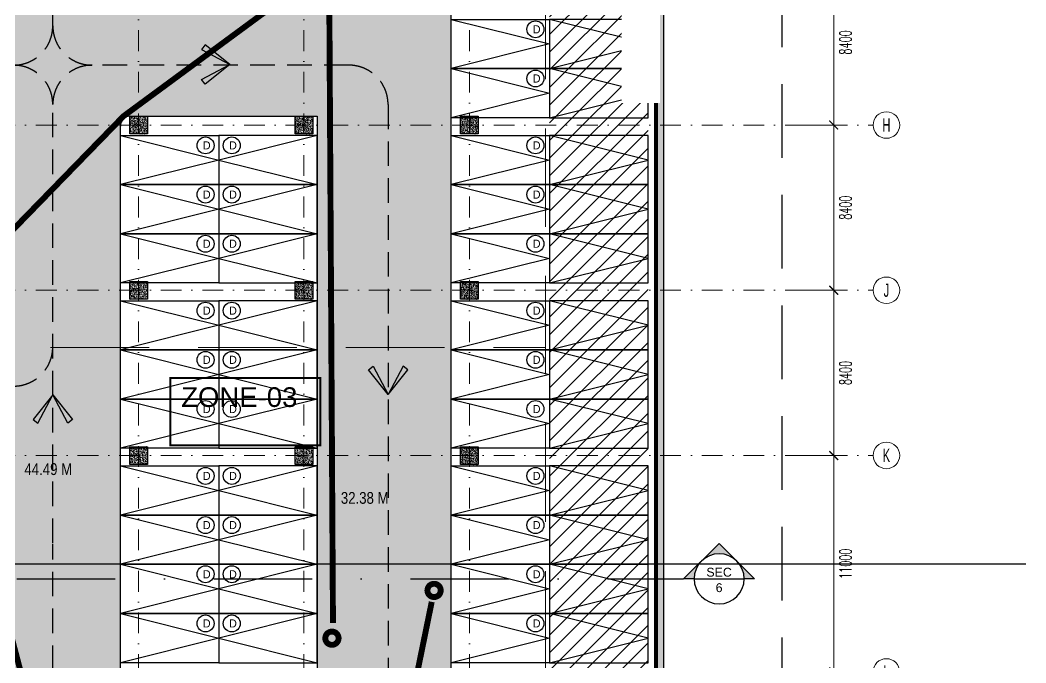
# Model space of a CAD drawing. Header units: millimetres. Extents: x 2509692 to 6766201, y 361130 to 898117.
# Drawn here: x 2605293 to 2656379, y 776654 to 809327 of the extents above; entities that cross this region are included whole.
import ezdxf
from ezdxf.enums import TextEntityAlignment as Align

# ---------------------------------------------------------------- set-up
doc = ezdxf.new("R2010")
doc.units = ezdxf.units.MM
doc.header["$LTSCALE"] = 100
for name, pattern in [('( Hidden )', [0.375, 0.25, -0.125]), ('001-S-DLA-ULT_BLK-FDN-01$0$DASHED2', [0.375, 0.25, -0.125]), ('AUDIT_I_191030115539-19', [0]), ('DASHDOT', [1, 0.5, -0.25, 0, -0.25]), ('DD Cargo Road$0$X-DIAL-Phase 3A-Master Airfield Layout_South & ECT$0$DASHDOT2', [12.7, 6.35, -3.175, 0, -3.175]), ('HIDDEN', [0.375, 0.25, -0.125]), ('PAMIR A_GROUND FLOOR GRID$0$( Dashed )', [0.75, 0.5, -0.25]), ('PAMIR A_GROUND FLOOR GRID$0$ACAD_ISO05W100', [33, 24, -3, 0, -3, 0, -3]), ('PAMIR A_GROUND FLOOR GRID$0$CMP LANDSUBDIVISION$0$ACAD_ISO12W100', [21, 12, -3, 0, -3, 0, -3]), ('PAMIR A_GROUND FLOOR GRID$0$CMP LANDSUBDIVISION$0$DASHED2', [0.375, 0.25, -0.125]), ('PAMIR A_GROUND FLOOR GRID$0$DGN Style 4', [21.138408, 10.562602, -5.281301, 0.013203, -5.281301])]:
    doc.linetypes.add(name, pattern=pattern)
doc.layers.get('0').update_dxf_attribs({"color": 8})
doc.layers.get('Defpoints').update_dxf_attribs({"color": 8})
for name, color, linetype in [('4 WHEELER', 8, 'Continuous'), ('4 wheeler jockey', 8, 'Continuous'), ('4 WHEELER-RefEdit0', 8, 'Continuous'), ('A-DRIVEWAY ARROWS', 8, 'AUDIT_I_191030115539-19'), ('A-PARKING STACH-2', 8, 'Continuous'), ('A_CUTOUT', 8, 'Continuous'), ('A_PARKING TEXT', 8, 'Continuous'), ('A_RCC', 8, 'Continuous'), ('A_STAIRCASE DIM', 8, 'Continuous'), ('A_Travel length', 8, 'Continuous'), ('ACD', 220, 'Continuous'), ('DOUBLE  STACK', 8, 'Continuous'), ('DRIVEWAY', 8, 'HIDDEN'), ('GLASS EDGE', 8, 'Continuous'), ('PAMIR A_GROUND FLOOR GRID$0$CMP LANDSUBDIVISION$0$MP-PROP-ASSET LINE', 8, 'PAMIR A_GROUND FLOOR GRID$0$CMP LANDSUBDIVISION$0$ACAD_ISO12W100'), ('PAMIR A_GROUND FLOOR GRID$0$Columns 8.4 x 8.4 MT. GRID', 8, 'Continuous'), ('SECTION LINES', 8, 'Continuous')]:
    doc.layers.add(name, color=color, linetype=linetype)
for name, color, linetype, lineweight in [('A-WALL', 8, 'Continuous', 30), ('AC-ZONING LINE', 8, 'Continuous', 15), ('HACTH', 8, 'Continuous', 5), ('PAMIR A_GROUND FLOOR GRID$0$A_GRID 8.4 x 8.4 MT.', 8, 'PAMIR A_GROUND FLOOR GRID$0$DGN Style 4', 0), ('PAMIR A_GROUND FLOOR GRID$0$A_GRID DIMENSIONS', 8, 'Continuous', 0), ('PAMIR A_GROUND FLOOR GRID$0$A_GRID NUMBERING', 8, 'Continuous', 0), ('PAMIR A_GROUND FLOOR GRID$0$CMP LANDSUBDIVISION$0$MP-BASEMENT LIN', 8, 'PAMIR A_GROUND FLOOR GRID$0$ACAD_ISO05W100', 20)]:
    doc.layers.add(name, color=color, linetype=linetype, lineweight=lineweight)
doc.styles.add('300', font='GOTHIC.TTF', dxfattribs={"width": 0.8, "height": 600})
doc.styles.add('ARIAL', font='arial.ttf')
doc.styles.add('HVAC', font='arial.ttf', dxfattribs={"height": 1000})
doc.styles.add('PAMIR A_GROUND FLOOR GRID$0$ASSET_03_GRID$0$F6', font='arial.ttf', dxfattribs={"width": 0.6})
doc.styles.add('PAMIR A_GROUND FLOOR GRID$0$ASSET_03_GRID$0$MISC', font='romans.shx', dxfattribs={"width": 0.6})
doc.styles.get("Standard").update_dxf_attribs({"font": 'arial.ttf'})
doc.styles.add('X-REF_HVAC_Basement 02$0$X-REF_HVAC_Basement 02$0$acdim', font='romans.shx', dxfattribs={"height": 150})
doc.dimstyles.new('PAMIR A_GROUND FLOOR GRID$0$ASSET_03_GRID$0$TPCL-DIM-300', dxfattribs={"dimscale": 300, "dimtxt": 2.25, "dimasz": 1.5, "dimexe": 1.75, "dimexo": 1, "dimgap": 1, "dimtad": 2, "dimdec": 0, "dimzin": 0, "dimdsep": 46, "dimtxsty": 'PAMIR A_GROUND FLOOR GRID$0$ASSET_03_GRID$0$MISC', "dimblk": 'PAMIR A_GROUND FLOOR GRID$0$ASSET_03_GRID$0$_ArchTick', "dimcen": 1, "dimdle": 2, "dimclrd": 1, "dimclre": 1, "dimclrt": 7, "dimadec": 0, "dimazin": 0, "dimtfac": 1, "dimtdec": 0, "dimtofl": 0, "dimtmove": 0, "dimatfit": 3, "dimfxl": 1, "dimtolj": 1, "dimtzin": 0, "dimlwd": -1, "dimlwe": -1, "dimarcsym": 0})
pattern_1 = [(0, (-3035710.2255, -862793.3746), (0, 6.985), [5.08, -1.905]), (90, (-3035710.2255, -862793.3746), (-6.985, 4e-16), [5.08, -1.905])]

# ---------------------------------------------------------------- blocks, each defined once
blk = doc.blocks.new('CAR PARKING 2500X5000')
at = {"layer": '4 WHEELER-RefEdit0', "linetype": 'ByBlock', "lineweight": -2, "ltscale": 0.5}
blk.add_lwpolyline([(-2500, 0), (0, 0), (0, -5000), (-2500, -5000)], close=True, dxfattribs=at)
blk.add_lwpolyline([(-2500, -5000), (-1250, 0), (0, -5000)], dxfattribs=at)
blk = doc.blocks.new('ARROW')
at = {"layer": 'DRIVEWAY', "linetype": 'Continuous', "ltscale": 0.5}
h = blk.add_hatch(color=30, dxfattribs=at)
h.dxf.hatch_style = 1
h.paths.add_polyline_path([(0, 0), (-381, -720), (-500, -624)])
h = blk.add_hatch(color=30, dxfattribs=at)
h.dxf.hatch_style = 1
h.paths.add_polyline_path([(0, 0), (381, -720), (500, -624)])
at = {"layer": 'DRIVEWAY', "color": 30, "linetype": '001-S-DLA-ULT_BLK-FDN-01$0$DASHED2', "ltscale": 7500}
for points in [[(0, 0), (-500, -624), (-381, -720), (0, 0)], [(0, 0), (500, -624), (381, -720), (0, 0)]]:
    blk.add_lwpolyline(points, close=True, dxfattribs=at)
blk = doc.blocks.new('ghkhgk')
at = {"layer": 'A-DRIVEWAY ARROWS', "linetype": '( Hidden )', "lineweight": -2, "ltscale": 50}
for p, q in [((3607453, 1757714), (3607453, 1820468)), ((3622483, 1755714), (3609453, 1755714)), ((3607453, 1731424), (3607453, 1753714)), ((3624483, 1753714), (3624483, 1703912)), ((3607453, 1704342), (3607453, 1731368))]:
    blk.add_line(p, q, dxfattribs=at)
for centre, start, end in [((3605453, 1757714), 270, 0), ((3609453, 1757714), 180, 270), ((3605453, 1753714), 0, 90), ((3609453, 1753714), 90, 180), ((3622483, 1753714), 0, 90), ((3605453, 1741399), 270, 0)]:
    blk.add_arc(centre, 2000, start, end, dxfattribs=at)
at = {"layer": 'A-DRIVEWAY ARROWS', "linetype": '( Hidden )', "lineweight": -2, "ltscale": 2000}
for p, xscale, yscale, zscale, rotation in [((3616445, 1755741), 2.000000000000014, 2.000000000000014, 2.000000000000014, 270), ((3624483, 1738981, 0), 2, 2, 2, 180)]:
    blk.add_blockref('ARROW', p, dxfattribs=dict(at, xscale=xscale, yscale=yscale, zscale=zscale, rotation=rotation))
at = {"layer": 'A-DRIVEWAY ARROWS', "linetype": '( Hidden )', "lineweight": -2, "ltscale": 2000, "xscale": 2, "yscale": 2, "zscale": 2}
blk.add_blockref('ARROW', (3607453, 1738954, 0), dxfattribs=at)
blk = doc.blocks.new('qdfesw')
at = {"layer": '4 wheeler jockey', "linetype": 'ByBlock', "lineweight": -2, "ltscale": 0.5}
blk.add_lwpolyline([(2705606, 1306842), (2708106, 1306842), (2708106, 1311842), (2705606, 1311842)], close=True, dxfattribs=at)
blk.add_lwpolyline([(2705606, 1311842), (2706856, 1306842), (2708106, 1311842)], dxfattribs=at)
blk = doc.blocks.new('JOCKEY PARK')
at = {"layer": 'A_STAIRCASE DIM', "transparency": 33554687}
h = blk.add_hatch(dxfattribs=at)
h.set_pattern_fill('ANSI31', color=8, scale=200)
h.set_pattern_definition([(45, (1000500, -500), (-449.0128, 449.0128), [])])
h.paths.add_polyline_path([(3526745, 803042), (3531888, 803042), (3531888, 787065), (3526745, 787065)])
h.paths.add_polyline_path([(3526888, 786165), (3531888, 786165), (3531888, 776165), (3526888, 776165)])
h.paths.add_polyline_path([(3526888, 775165), (3531883, 775165), (3531883, 755865), (3526888, 755865)])
h.paths.add_polyline_path([(3526888, 741565), (3531888, 741565), (3531888, 730665), (3526888, 730665)])
h.paths.add_polyline_path([(3526888, 724765), (3531888, 724765), (3531888, 702965), (3526888, 702965)])
h.paths.add_polyline_path([(3526888, 697065), (3531888, 697065), (3531888, 692065), (3526888, 692065)])
h.paths.add_polyline_path([(3565488, 766765), (3570488, 766765), (3570488, 759265), (3565488, 759265)])
h.paths.add_polyline_path([(3594211, 766765), (3599211, 766765), (3599211, 759265), (3594211, 759265)])
h.paths.add_polyline_path([(3632688, 811365), (3637688, 811365), (3637688, 750865), (3632688, 750865)])
h.paths.add_polyline_path([(3603738, 707470), (3619638, 707470), (3619638, 702470), (3603738, 702470)])
h.paths.add_polyline_path([(3632688, 739065), (3637688, 739065), (3637688, 700465), (3632688, 700465)])
h.paths.add_polyline_path([(3578660, 799643), (3586160, 799643), (3586160, 794643), (3578660, 794643)])
h.paths.add_polyline_path([(3565260, 803043), (3570260, 803043), (3570260, 795543), (3565260, 795543)])
h.paths.add_polyline_path([(3615888, 820665), (3615888, 821075)])
h.paths.add_polyline_path([(3561860, 863093), (3577760, 863093), (3577760, 858093), (3561860, 858093)])
h.paths.add_polyline_path([(3589560, 863093), (3594560, 863093), (3594560, 858093), (3589560, 858093)])
h.paths.add_polyline_path([(3595460, 863093), (3602960, 863093), (3602960, 858093), (3595460, 858093)])
h.paths.add_polyline_path([(3620538, 863093), (3636438, 863093), (3636438, 858093), (3620538, 858093)])
at = {"layer": '4 wheeler jockey', "rotation": 90}
for p in [(4944530, -1899241), (4944530, -1901741), (4944530, -1905141), (4944530, -1907641), (4944530, -1910141), (4944530, -1913541), (4944530, -1916041), (4944530, -1918541), (4944530, -1921941), (4944530, -1924441), (4944530, -1926941), (4944530, -1929441)]:
    blk.add_blockref('qdfesw', p, dxfattribs=at)
blk = doc.blocks.new('*U20')
h = blk.add_hatch(color=256)
h.paths.add_polyline_path([(200, -200), (0, -400), (0, -283, 0.198912)])
h.paths.add_polyline_path([(400, 0), (200, -200, 0.414214), (200, 200)])
h.paths.add_polyline_path([(131, 269), (124, 254, 0.114349), (0, 283), (0, 400)])
h.paths.add_polyline_path([(200, 200, 0.082683), (124, 254), (131, 269)])
h = blk.add_hatch(color=256)
h.paths.add_polyline_path([(200, -200), (0, -400), (0, -283, 0.198912)])
h.paths.add_polyline_path([(400, 0), (200, -200, 0.414214), (200, 200)])
h.paths.add_polyline_path([(131, 269), (124, 254, 0.114349), (0, 283), (0, 400)])
h.paths.add_polyline_path([(200, 200, 0.082683), (124, 254), (131, 269)])
blk.add_line((0, -283), (0, 283))
blk.add_lwpolyline([(0, -283), (0, -400), (400, 0), (0, 400), (0, 283)])
blk.add_circle((0, 0), 283)
for tag, p in [('TAGNUMBER', (-100, 0)), ('ELE', (75, 0))]:
    blk.add_attdef(tag, text='', height=100, rotation=270).set_placement(p, align=Align.MIDDLE_CENTER)
blk = doc.blocks.new('A$C7f0d5cc6')
at = {"layer": 'SECTION LINES', "linetype": 'DASHDOT', "ltscale": 100}
blk.add_line((5279, -99766), (119152, -99766), dxfattribs=at)
at = {"layer": 'SECTION LINES', "linetype": '( Hidden )'}
ref = blk.add_blockref('*U20', (120952, -99766), dxfattribs=dict(at, xscale=-4.5, yscale=4.5, zscale=4.5, rotation=270))
ref.add_attrib('TAGNUMBER', '6', dxfattribs={"layer": '0', "height": 450}).set_placement((120952, -100216), align=Align.MIDDLE_CENTER)
ref.add_attrib('ELE', 'SEC', dxfattribs={"layer": '0', "height": 450}).set_placement((120952, -99429), align=Align.MIDDLE_CENTER)
blk = doc.blocks.new('PAMIR A_GROUND FLOOR GRID$0$ASSET LINE')
at = {"layer": 'PAMIR A_GROUND FLOOR GRID$0$CMP LANDSUBDIVISION$0$MP-BASEMENT LIN', "color": 3, "linetype": 'PAMIR A_GROUND FLOOR GRID$0$( Dashed )', "ltscale": 100}
blk.add_line((5607412, 509058), (5707543, 509058), dxfattribs=at)
at = {"layer": 'PAMIR A_GROUND FLOOR GRID$0$CMP LANDSUBDIVISION$0$MP-BASEMENT LIN', "color": 3, "linetype": 'PAMIR A_GROUND FLOOR GRID$0$( Dashed )', "ltscale": 100, "flags": 128}
for points in [[(5601412, 408058), (5601412, 591058), (5713543, 591058), (5713543, 408058)], [(5607412, 414058), (5607412, 582058), (5707543, 582058), (5707543, 414058)]]:
    blk.add_lwpolyline(points, close=True, dxfattribs=at)
at = {"layer": 'PAMIR A_GROUND FLOOR GRID$0$CMP LANDSUBDIVISION$0$MP-PROP-ASSET LINE', "linetype": 'PAMIR A_GROUND FLOOR GRID$0$CMP LANDSUBDIVISION$0$DASHED2', "ltscale": 150, "flags": 128}
blk.add_lwpolyline([(5595412, 402058), (5595412, 597058), (5719543, 597058), (5719543, 402058)], close=True, dxfattribs=at)
blk = doc.blocks.new('PAMIR A_GROUND FLOOR GRID$0$ASSET_03_GRID$0$_ArchTick')
at = {"color": 0, "linetype": 'ByBlock', "const_width": 0.15}
blk.add_lwpolyline([(-0.5, -0.5), (0.5, 0.5)], dxfattribs=at)
blk = doc.blocks.new('*D77')
at = {"layer": 'Defpoints', "color": 0, "linetype": 'Continuous', "ltscale": 1500000.0, "transparency": 16777216}
for p in [(2643937, 812393), (2644484, 803993), (2646619, 803993)]:
    blk.add_point(p, dxfattribs=at)
at = {"layer": 'PAMIR A_GROUND FLOOR GRID$0$A_GRID DIMENSIONS', "color": 9, "linetype": 'Continuous', "ltscale": 1500000.0, "transparency": 16777216}
for p, q in [((2646619, 812993), (2646619, 803393)), ((2644237, 812393), (2647144, 812393)), ((2644784, 803993), (2647144, 803993))]:
    blk.add_line(p, q, dxfattribs=at)
at = {"layer": 'PAMIR A_GROUND FLOOR GRID$0$A_GRID DIMENSIONS', "color": 9, "linetype": 'Continuous', "ltscale": 1500000.0, "transparency": 16777216, "xscale": 450, "yscale": 450, "zscale": 450}
for p, rotation in [((2646619, 812393), 90), ((2646619, 803993), 270)]:
    blk.add_blockref('PAMIR A_GROUND FLOOR GRID$0$ASSET_03_GRID$0$_ArchTick', p, dxfattribs=dict(at, rotation=rotation))
at = {"layer": 'PAMIR A_GROUND FLOOR GRID$0$A_GRID DIMENSIONS', "color": 7, "linetype": 'Continuous', "ltscale": 1500000.0, "transparency": 16777216, "insert": (2647219, 808193), "char_height": 600, "attachment_point": 5, "rotation": 90, "style": 'PAMIR A_GROUND FLOOR GRID$0$ASSET_03_GRID$0$MISC'}
blk.add_mtext('\\A1;8400', dxfattribs=at)
blk = doc.blocks.new('*D78')
at = {"layer": 'Defpoints', "color": 0, "linetype": 'Continuous', "ltscale": 1500000.0, "transparency": 16777216}
for p in [(2644484, 803993), (2644484, 795593), (2646619, 795593)]:
    blk.add_point(p, dxfattribs=at)
at = {"layer": 'PAMIR A_GROUND FLOOR GRID$0$A_GRID DIMENSIONS', "color": 9, "linetype": 'Continuous', "ltscale": 1500000.0, "transparency": 16777216}
for p, q in [((2646619, 804593), (2646619, 794993)), ((2644784, 803993), (2647144, 803993)), ((2644784, 795593), (2647144, 795593))]:
    blk.add_line(p, q, dxfattribs=at)
at = {"layer": 'PAMIR A_GROUND FLOOR GRID$0$A_GRID DIMENSIONS', "color": 9, "linetype": 'Continuous', "ltscale": 1500000.0, "transparency": 16777216, "xscale": 450, "yscale": 450, "zscale": 450}
for p, rotation in [((2646619, 803993), 90), ((2646619, 795593), 270)]:
    blk.add_blockref('PAMIR A_GROUND FLOOR GRID$0$ASSET_03_GRID$0$_ArchTick', p, dxfattribs=dict(at, rotation=rotation))
at = {"layer": 'PAMIR A_GROUND FLOOR GRID$0$A_GRID DIMENSIONS', "color": 7, "linetype": 'Continuous', "ltscale": 1500000.0, "transparency": 16777216, "insert": (2647219, 799793), "char_height": 600, "attachment_point": 5, "rotation": 90, "style": 'PAMIR A_GROUND FLOOR GRID$0$ASSET_03_GRID$0$MISC'}
blk.add_mtext('\\A1;8400', dxfattribs=at)
blk = doc.blocks.new('*D79')
at = {"layer": 'Defpoints', "color": 0, "linetype": 'Continuous', "ltscale": 1500000.0, "transparency": 16777216}
for p in [(2644484, 795593), (2644484, 787193), (2646619, 787193)]:
    blk.add_point(p, dxfattribs=at)
at = {"layer": 'PAMIR A_GROUND FLOOR GRID$0$A_GRID DIMENSIONS', "color": 9, "linetype": 'Continuous', "ltscale": 1500000.0, "transparency": 16777216}
for p, q in [((2646619, 796193), (2646619, 786593)), ((2644784, 795593), (2647144, 795593)), ((2644784, 787193), (2647144, 787193))]:
    blk.add_line(p, q, dxfattribs=at)
at = {"layer": 'PAMIR A_GROUND FLOOR GRID$0$A_GRID DIMENSIONS', "color": 9, "linetype": 'Continuous', "ltscale": 1500000.0, "transparency": 16777216, "xscale": 450, "yscale": 450, "zscale": 450}
for p, rotation in [((2646619, 795593), 90), ((2646619, 787193), 270)]:
    blk.add_blockref('PAMIR A_GROUND FLOOR GRID$0$ASSET_03_GRID$0$_ArchTick', p, dxfattribs=dict(at, rotation=rotation))
at = {"layer": 'PAMIR A_GROUND FLOOR GRID$0$A_GRID DIMENSIONS', "color": 7, "linetype": 'Continuous', "ltscale": 1500000.0, "transparency": 16777216, "insert": (2647219, 791393), "char_height": 600, "attachment_point": 5, "rotation": 90, "style": 'PAMIR A_GROUND FLOOR GRID$0$ASSET_03_GRID$0$MISC'}
blk.add_mtext('\\A1;8400', dxfattribs=at)
blk = doc.blocks.new('*D80')
at = {"layer": 'Defpoints', "color": 0, "linetype": 'Continuous', "ltscale": 1500000.0, "transparency": 16777216}
for p in [(2644484, 787193), (2644484, 776193), (2646619, 776193)]:
    blk.add_point(p, dxfattribs=at)
at = {"layer": 'PAMIR A_GROUND FLOOR GRID$0$A_GRID DIMENSIONS', "color": 9, "linetype": 'Continuous', "ltscale": 1500000.0, "transparency": 16777216}
for p, q in [((2646619, 787793), (2646619, 775593)), ((2644784, 787193), (2647144, 787193)), ((2644784, 776193), (2647144, 776193))]:
    blk.add_line(p, q, dxfattribs=at)
at = {"layer": 'PAMIR A_GROUND FLOOR GRID$0$A_GRID DIMENSIONS', "color": 9, "linetype": 'Continuous', "ltscale": 1500000.0, "transparency": 16777216, "xscale": 450, "yscale": 450, "zscale": 450}
for p, rotation in [((2646619, 787193), 90), ((2646619, 776193), 270)]:
    blk.add_blockref('PAMIR A_GROUND FLOOR GRID$0$ASSET_03_GRID$0$_ArchTick', p, dxfattribs=dict(at, rotation=rotation))
at = {"layer": 'PAMIR A_GROUND FLOOR GRID$0$A_GRID DIMENSIONS', "color": 7, "linetype": 'Continuous', "ltscale": 1500000.0, "transparency": 16777216, "insert": (2647219, 781693), "char_height": 600, "attachment_point": 5, "rotation": 90, "style": 'PAMIR A_GROUND FLOOR GRID$0$ASSET_03_GRID$0$MISC'}
blk.add_mtext('\\A1;11000', dxfattribs=at)
blk = doc.blocks.new('*D81')
at = {"layer": 'Defpoints', "color": 0, "linetype": 'Continuous', "ltscale": 1500000.0, "transparency": 16777216}
for p in [(2644484, 776193), (2644484, 767793), (2646619, 767793)]:
    blk.add_point(p, dxfattribs=at)
at = {"layer": 'PAMIR A_GROUND FLOOR GRID$0$A_GRID DIMENSIONS', "color": 9, "linetype": 'Continuous', "ltscale": 1500000.0, "transparency": 16777216}
for p, q in [((2646619, 776793), (2646619, 767193)), ((2644784, 776193), (2647144, 776193)), ((2644784, 767793), (2647144, 767793))]:
    blk.add_line(p, q, dxfattribs=at)
at = {"layer": 'PAMIR A_GROUND FLOOR GRID$0$A_GRID DIMENSIONS', "color": 9, "linetype": 'Continuous', "ltscale": 1500000.0, "transparency": 16777216, "xscale": 450, "yscale": 450, "zscale": 450}
for p, rotation in [((2646619, 776193), 90), ((2646619, 767793), 270)]:
    blk.add_blockref('PAMIR A_GROUND FLOOR GRID$0$ASSET_03_GRID$0$_ArchTick', p, dxfattribs=dict(at, rotation=rotation))
at = {"layer": 'PAMIR A_GROUND FLOOR GRID$0$A_GRID DIMENSIONS', "color": 7, "linetype": 'Continuous', "ltscale": 1500000.0, "transparency": 16777216, "insert": (2647219, 771993), "char_height": 600, "attachment_point": 5, "rotation": 90, "style": 'PAMIR A_GROUND FLOOR GRID$0$ASSET_03_GRID$0$MISC'}
blk.add_mtext('\\A1;8400', dxfattribs=at)
blk = doc.blocks.new('PAMIR A_GROUND FLOOR GRID$0$ASSET_03_GRID$0$A')
blk.add_circle((0, 0), 4)
at = {"style": 'PAMIR A_GROUND FLOOR GRID$0$ASSET_03_GRID$0$F6', "width": 0.6}
blk.add_attdef('GRTAG', text='', height=4, dxfattribs=at).set_placement((0, 0), align=Align.MIDDLE)
blk = doc.blocks.new('PAMIR A_GROUND FLOOR GRID$0$gfhjd')
at = {"layer": 'PAMIR A_GROUND FLOOR GRID$0$Columns 8.4 x 8.4 MT. GRID', "transparency": 33554505}
h = blk.add_hatch(dxfattribs=at)
h.set_pattern_fill('AR-CONC', color=8, scale=0.5)
h.set_pattern_definition([(50, (2668641.195, 1117441.09), (91.092334, -7.969543), [9.525, -104.775]), (355, (2668641.2, 1117441.09), (-17.62171, 95.52842), [7.62, -83.82029]), (100.451445, (2668648.79, 1117440.43), (73.470624, 87.558876), [8.095004, -89.04512]), (46.1842, (2668641.2, 1117466.49), (135.53952, -21.02116), [14.2875, -157.1625]), (96.63556, (2668652.49, 1117464.74), (118.70207, 123.71306), [12.14251, -133.5678]), (351.18415, (2668641.2, 1117466.49), (118.70207, 123.71306), [11.42998, -125.72987]), (21, (2668653.895, 1117460.14), (75.807196, -51.1326), [9.525, -104.775]), (326, (2668653.9, 1117460.14), (30.901014, 92.09398), [7.62, -83.82]), (71.451445, (2668660.21, 1117455.88), (106.70821, 40.961384), [8.095004, -89.04497]), (37.5, (2668641.195, 1117441.09), (1.544302, 42.2775194), [0, -82.804, 0, -85.09, 0, -84.1375]), (7.5, (2668641.195, 1117441.09), (33.409831, 50.090287), [0, -48.514, 0, -80.899, 0, -32.0675]), (327.5, (2668612.874, 1117441.09), (67.795298, -2.864372), [0, -31.75, 0, -99.06, 0, -131.445]), (317.5, (2668600.174, 1117441.09), (74.06459, 12.713246), [0, -41.275, 0, -65.786, 0, -93.345])])
h.paths.add_polyline_path([(2555360, 1057637), (2556260, 1057637), (2556260, 1056737), (2555361, 1056737)])
at = {"layer": 'PAMIR A_GROUND FLOOR GRID$0$Columns 8.4 x 8.4 MT. GRID', "lineweight": 30}
blk.add_lwpolyline([(2555361, 1057637), (2556260, 1057637), (2556260, 1056737), (2555361, 1056737)], close=True, dxfattribs=at)
blk = doc.blocks.new('A$C8c9960d7')
at = {"layer": 'PAMIR A_GROUND FLOOR GRID$0$Columns 8.4 x 8.4 MT. GRID'}
for p in [(55500, -253194), (63900, -253194), (72300, -253194), (55500, -261594), (63900, -261594), (72300, -261594), (55500, -269994), (63900, -269994), (72300, -269994)]:
    blk.add_blockref('PAMIR A_GROUND FLOOR GRID$0$gfhjd', p, dxfattribs=at)
blk = doc.blocks.new('SEG')
at = {"layer": 'DRIVEWAY', "linetype": 'Continuous'}
for p, q in [((3127188, 751443), (3127188, 811943)), ((3110888, 804443), (3120388, 804443)), ((3120388, 804443), (3120388, 758943)), ((3110388, 759443), (3110388, 803943))]:
    blk.add_line(p, q, dxfattribs=at)
blk.add_arc((3110888, 803943), 500, 90, 180, dxfattribs=at)
blk = doc.blocks.new('A$C29A2079D')
at = {"layer": 'HACTH', "true_color": 0xf7f2ee, "transparency": 33554602}
h = blk.add_hatch(dxfattribs=at)
h.set_pattern_fill('ANGLE')
h.set_pattern_definition(pattern_1)
edge = h.paths.add_edge_path()
edge.add_line((74678, -8850), (75151, -8850))
edge.add_line((75151, -8850), (75151, 5800))
edge.add_line((75151, 5800), (101366, 5800))
edge.add_arc((101366, 6300), 500, 270, 360)
edge.add_line((101866, 6300), (101866, 11000))
edge.add_arc((101366, 11000), 500, 0, 90)
edge.add_line((101366, 11500), (17750, 11500))
edge.add_arc((17750, 11000), 500, 90, 180)
edge.add_line((17250, 11000), (17250, -8850))
edge.add_line((17250, -8850), (14228, -8850))
edge.add_arc((14228, -9350), 500, 89.9998, 180)
edge.add_line((13728, -9350), (13728, -15850))
edge.add_arc((14228, -15850), 500, 180, 270)
edge.add_line((14228, -16350), (17478, -16350))
edge.add_line((17478, -16350), (17478, -50929))
edge.add_line((17478, -50929), (7978, -50929))
edge.add_arc((7978, -50429), 500, 180, 270, ccw=False)
edge.add_line((7478, -50429), (7478, -42325))
edge.add_arc((6978, -42325), 500, 0, 90.0003)
edge.add_line((6978, -41825), (3586, -41825))
edge.add_arc((3586, -42325), 500, 90.0003, 180.0017)
edge.add_line((3086, -42325), (3086, -59251))
edge.add_line((3086, -59251), (1175, -59251))
edge.add_arc((1175, -59751), 500, 90.0125, 179.9888)
edge.add_line((675, -59751), (667, -103029))
edge.add_spline(control_points=[(667, -103029), (702, -103334), (770, -103917), (1633, -104788), (2901, -104986), (3058, -105753), (3088, -105901)], knot_values=[0, 0, 0, 0, 894.923904, 1708.274926, 3539.028112, 3976.033279, 3976.033279, 3976.033279, 3976.033279], degree=3, periodic=0)
edge.add_line((3088, -105901), (3084, -120205))
edge.add_spline(control_points=[(3084, -119850), (3085, -120025), (3090, -120889), (1674, -121331), (753, -122299), (701, -122943), (677, -123229)], knot_values=[0, 0, 0, 0, 503.03039, 2487.793322, 3539.319114, 4374.600504, 4374.600504, 4374.600504, 4374.600504], degree=3, periodic=0)
edge.add_line((677, -123229), (677, -170200))
edge.add_arc((1177, -170200), 500, 180, 270)
edge.add_line((1177, -170700), (7478, -170700))
edge.add_line((7478, -170700), (90978, -170700))
edge.add_arc((90978, -170200), 500, 270, 360.0004)
edge.add_line((91478, -170200), (91477, -121044))
edge.add_line((91477, -121044), (84677, -121044))
edge.add_line((84677, -121044), (84677, -137450))
edge.add_line((84677, -137450), (74678, -137450))
edge.add_line((74678, -137450), (74678, -111850))
edge.add_arc((75178, -111850), 500, 90, 180, ccw=False)
edge.add_line((75178, -111350), (91478, -111350))
edge.add_line((91478, -111350), (91477, -50850))
edge.add_line((91477, -50850), (75178, -50850))
edge.add_arc((75178, -50350), 500, 180, 270, ccw=False)
edge.add_line((74678, -50350), (74678, -8850))
h.paths.add_polyline_path([(24751, -22800, -0.414213), (25251, -22300), (67150, -22300, -0.414214), (67650, -22800), (67650, -50850), (24751, -50850)], flags=16)
h.paths.add_polyline_path([(16978, -58350, -0.414214), (17478, -58850), (17478, -103350, -0.414213), (16978, -103850), (7978, -103850, -0.414214), (7478, -103350), (7478, -58850, -0.414214), (7978, -58350)], flags=16)
h.paths.add_polyline_path([(24550, -57648), (67378, -57648, -0.414214), (67878, -58148), (67878, -67650), (51077, -67650), (51077, -95450), (41077, -95450), (41077, -67650), (24050, -67650), (24050, -58148, -0.414213)], flags=16)
h.paths.add_polyline_path([(24278, -75150), (34278, -75150), (34278, -100850), (57877, -100850), (57877, -75150), (67878, -75150), (67878, -103850, -0.414214), (65878, -105850), (26278, -105850, -0.414214), (24278, -103850)], flags=16)
h.paths.add_polyline_path([(24751, -17250), (24751, -16350), (25178, -16350), (25178, -8850), (24751, -8850), (24751, 5800), (67650, 5800), (67650, -17250)], flags=16)
h.paths.add_polyline_path([(74677, -58850, -0.414214), (75177, -58350), (84677, -58350), (84678, -103850), (75177, -103850, -0.414214), (74677, -103350)], flags=16)
h.paths.add_polyline_path([(17477, -111850), (17477, -164729, -0.414214), (16977, -165229), (7977, -165229, -0.414214), (7477, -164729), (7477, -111350), (16977, -111350, -0.414214)], flags=16)
h.paths.add_polyline_path([(67878, -111350), (67878, -119829), (67650, -119829), (67650, -139400, -0.414214), (67150, -139900), (25251, -139900, -0.414214), (24751, -139400), (24751, -111350)], flags=16)
h.paths.add_polyline_path([(84450, -144950), (84450, -164323, -0.414213), (83950, -164823), (67528, -164823), (67528, -164550), (41474, -164550), (41474, -164979), (24627, -164979), (24628, -153350), (25178, -153350), (25178, -145850), (24751, -145850), (24751, -144950)], flags=16)
at = {"layer": 'DRIVEWAY'}
blk.add_blockref('SEG', (-3035711, -862793), dxfattribs=at)
blk = doc.blocks.new('frfrfr')
at = {"layer": 'A-PARKING STACH-2'}
blk.add_circle((0, 0), 314, dxfattribs=at)
at = {"layer": 'A_PARKING TEXT', "insert": (-101, 150), "char_height": 300, "width": 4300.79, "attachment_point": 1, "style": 'X-REF_HVAC_Basement 02$0$X-REF_HVAC_Basement 02$0$acdim'}
blk.add_mtext('{\\fcentury gothic|b0|i0|c0|p34;D}', dxfattribs=at)
blk = doc.blocks.new('A$C555C795E')
at = {"layer": 'A-PARKING STACH-2', "color": 3, "xscale": 1.369400645261373, "yscale": 1.369400645261373, "zscale": 1.369400645261373}
for p in [(95758, -53934), (95758, -56434), (79001, -59834), (80332, -59834), (95758, -59834), (79001, -62334), (80332, -62334), (95758, -62334), (79001, -64834), (80332, -64834), (95758, -64834), (79001, -68234), (80332, -68234), (95758, -68234), (79001, -70734), (80332, -70734), (95758, -70734), (79001, -73234), (80332, -73234), (95758, -73234), (79001, -76634), (80332, -76634), (95758, -76634), (79001, -79134), (80332, -79134), (95758, -79134), (79001, -81634), (80332, -81634), (95758, -81634), (79001, -84134), (80332, -84134), (95758, -84134)]:
    blk.add_blockref('frfrfr', p, dxfattribs=at)
blk = doc.blocks.new('A$C72A00BA6')
at = {"layer": 'HACTH', "true_color": 0xf7f2ee, "transparency": 33554602}
h = blk.add_hatch(dxfattribs=at)
h.set_pattern_fill('ANGLE')
h.set_pattern_definition(pattern_1)
edge = h.paths.add_edge_path()
edge.add_line((74678, -8850), (75151, -8850))
edge.add_line((75151, -8850), (75151, 5800))
edge.add_line((75151, 5800), (101366, 5800))
edge.add_arc((101366, 6300), 500, 270, 360)
edge.add_line((101866, 6300), (101866, 11000))
edge.add_arc((101366, 11000), 500, 0, 90)
edge.add_line((101366, 11500), (17750, 11500))
edge.add_arc((17750, 11000), 500, 90, 180)
edge.add_line((17250, 11000), (17250, -8850))
edge.add_line((17250, -8850), (14228, -8850))
edge.add_arc((14228, -9350), 500, 89.9998, 180)
edge.add_line((13728, -9350), (13728, -15850))
edge.add_arc((14228, -15850), 500, 180, 270)
edge.add_line((14228, -16350), (17478, -16350))
edge.add_line((17478, -16350), (17478, -50929))
edge.add_line((17478, -50929), (7978, -50929))
edge.add_arc((7978, -50429), 500, 180, 270, ccw=False)
edge.add_line((7478, -50429), (7478, -42325))
edge.add_arc((6978, -42325), 500, 0, 90.0003)
edge.add_line((6978, -41825), (3586, -41825))
edge.add_arc((3586, -42325), 500, 90.0003, 180.0017)
edge.add_line((3086, -42325), (3086, -59251))
edge.add_line((3086, -59251), (1175, -59251))
edge.add_arc((1175, -59751), 500, 90.0125, 179.9888)
edge.add_line((675, -59751), (667, -103029))
edge.add_spline(control_points=[(667, -103029), (702, -103334), (770, -103917), (1633, -104788), (2901, -104986), (3058, -105753), (3088, -105901)], knot_values=[0, 0, 0, 0, 894.923904, 1708.274926, 3539.028112, 3976.033279, 3976.033279, 3976.033279, 3976.033279], degree=3, periodic=0)
edge.add_line((3088, -105901), (3084, -120205))
edge.add_spline(control_points=[(3084, -119850), (3085, -120025), (3090, -120889), (1674, -121331), (753, -122299), (701, -122943), (677, -123229)], knot_values=[0, 0, 0, 0, 503.03039, 2487.793322, 3539.319114, 4374.600504, 4374.600504, 4374.600504, 4374.600504], degree=3, periodic=0)
edge.add_line((677, -123229), (677, -170200))
edge.add_arc((1177, -170200), 500, 180, 270)
edge.add_line((1177, -170700), (7478, -170700))
edge.add_line((7478, -170700), (90978, -170700))
edge.add_arc((90978, -170200), 500, 270, 360.0004)
edge.add_line((91478, -170200), (91477, -121044))
edge.add_line((91477, -121044), (84677, -121044))
edge.add_line((84677, -121044), (84677, -137450))
edge.add_line((84677, -137450), (74678, -137450))
edge.add_line((74678, -137450), (74678, -111850))
edge.add_arc((75178, -111850), 500, 90, 180, ccw=False)
edge.add_line((75178, -111350), (91478, -111350))
edge.add_line((91478, -111350), (91477, -50850))
edge.add_line((91477, -50850), (75178, -50850))
edge.add_arc((75178, -50350), 500, 180, 270, ccw=False)
edge.add_line((74678, -50350), (74678, -8850))
h.paths.add_polyline_path([(24751, -22800, -0.414213), (25251, -22300), (67150, -22300, -0.414214), (67650, -22800), (67650, -50850), (24751, -50850)], flags=16)
h.paths.add_polyline_path([(16978, -58350, -0.414214), (17478, -58850), (17478, -103350, -0.414213), (16978, -103850), (7978, -103850, -0.414214), (7478, -103350), (7478, -58850, -0.414214), (7978, -58350)], flags=16)
h.paths.add_polyline_path([(24550, -57648), (67378, -57648, -0.414214), (67878, -58148), (67878, -67650), (51077, -67650), (51077, -95450), (41077, -95450), (41077, -67650), (24050, -67650), (24050, -58148, -0.414213)], flags=16)
h.paths.add_polyline_path([(24278, -75150), (34278, -75150), (34278, -100850), (57877, -100850), (57877, -75150), (67878, -75150), (67878, -103850, -0.414214), (65878, -105850), (26278, -105850, -0.414214), (24278, -103850)], flags=16)
h.paths.add_polyline_path([(24751, -17250), (24751, -16350), (25178, -16350), (25178, -8850), (24751, -8850), (24751, 5800), (67650, 5800), (67650, -17250)], flags=16)
h.paths.add_polyline_path([(74677, -58850, -0.414214), (75177, -58350), (84677, -58350), (84678, -103850), (75177, -103850, -0.414214), (74677, -103350)], flags=16)
h.paths.add_polyline_path([(17477, -111850), (17477, -164729, -0.414214), (16977, -165229), (7977, -165229, -0.414214), (7477, -164729), (7477, -111350), (16977, -111350, -0.414214)], flags=16)
h.paths.add_polyline_path([(67878, -111350), (67878, -119829), (67650, -119829), (67650, -139400, -0.414214), (67150, -139900), (25251, -139900, -0.414214), (24751, -139400), (24751, -111350)], flags=16)
h.paths.add_polyline_path([(84450, -144950), (84450, -164323, -0.414213), (83950, -164823), (67528, -164823), (67528, -164550), (41474, -164550), (41474, -164979), (24627, -164979), (24628, -153350), (25178, -153350), (25178, -145850), (24751, -145850), (24751, -144950)], flags=16)
at = {"layer": 'DRIVEWAY'}
blk.add_blockref('SEG', (-3035711, -862793), dxfattribs=at)
blk = doc.blocks.new('CUTOUTS CEILING')
at = {"layer": 'A_CUTOUT', "transparency": 33554687, "insert": (2407742, 805259, -2), "char_height": 300, "width": 26453.17, "attachment_point": 7, "rotation": 90, "line_spacing_factor": 0.9, "style": 'ARIAL', "bg_fill": 2}
blk.add_mtext('{\\T0.9;   \\P\\pxqc;\\W0.9;EXHAUST AIR - Z3 - B3\\P5.0 Sqmt\\P\\pq*;\\W1; }', dxfattribs=at)
blk = doc.blocks.new('PAMIR A_GROUND FLOOR GRID')
at = {"layer": 'PAMIR A_GROUND FLOOR GRID$0$A_GRID 8.4 x 8.4 MT.'}
for p, q in [((2611310.2, 882793.4), (2611310.2, 680593.4)), ((2619710.2, 882793.4), (2619710.2, 680593.4)), ((2628110.2, 882793.4), (2628110.2, 680593.4)), ((2515201.8, 803993.4), (2648618.7, 803993.4)), ((2515201.8, 795593.4), (2648618.7, 795593.4)), ((2515201.8, 787193.4), (2648618.7, 787193.4))]:
    blk.add_line(p, q, dxfattribs=at)
at = {"layer": 'PAMIR A_GROUND FLOOR GRID$0$A_GRID NUMBERING'}
ref = blk.add_blockref('PAMIR A_GROUND FLOOR GRID$0$ASSET_03_GRID$0$A', (2649293.7, 803993.4), dxfattribs=dict(at, xscale=-168.749999999924, yscale=168.749999999924, zscale=168.749999999924))
ref.add_attrib('GRTAG', 'H', dxfattribs={"layer": '0', "height": 675, "style": 'PAMIR A_GROUND FLOOR GRID$0$ASSET_03_GRID$0$F6', "width": 0.6}).set_placement((2649293.7, 803993.4), align=Align.MIDDLE)
ref = blk.add_blockref('PAMIR A_GROUND FLOOR GRID$0$ASSET_03_GRID$0$A', (2649293.7, 795593.4), dxfattribs=dict(at, xscale=-168.749999999924, yscale=168.749999999924, zscale=168.749999999924))
ref.add_attrib('GRTAG', 'J', dxfattribs={"layer": '0', "height": 675, "style": 'PAMIR A_GROUND FLOOR GRID$0$ASSET_03_GRID$0$F6', "width": 0.6}).set_placement((2649293.7, 795593.4), align=Align.MIDDLE)
ref = blk.add_blockref('PAMIR A_GROUND FLOOR GRID$0$ASSET_03_GRID$0$A', (2649293.7, 787201.4), dxfattribs=dict(at, xscale=-168.749999999924, yscale=168.749999999924, zscale=168.749999999924))
ref.add_attrib('GRTAG', 'K', dxfattribs={"layer": '0', "height": 675, "style": 'PAMIR A_GROUND FLOOR GRID$0$ASSET_03_GRID$0$F6', "width": 0.6}).set_placement((2649293.7, 787201.4), align=Align.MIDDLE)
ref = blk.add_blockref('PAMIR A_GROUND FLOOR GRID$0$ASSET_03_GRID$0$A', (2649293.7, 776193.4), dxfattribs=dict(at, xscale=-168.749999999924, yscale=168.749999999924, zscale=168.749999999924))
ref.add_attrib('GRTAG', 'L', dxfattribs={"layer": '0', "height": 675, "style": 'PAMIR A_GROUND FLOOR GRID$0$ASSET_03_GRID$0$F6', "width": 0.6}).set_placement((2649293.7, 776193.4), align=Align.MIDDLE)
at = {"layer": 'PAMIR A_GROUND FLOOR GRID$0$A_GRID DIMENSIONS', "linetype": 'Continuous', "ltscale": 1500000.0}
for base, p1, p2, picture, middle in [((2646618.6, 803993.4), (2643937.3, 812393.4), (2644483.5, 803993.4), '*D77', (2647218.6, 808193.4)), ((2646618.6, 795593.4), (2644483.5, 803993.4), (2644483.5, 795593.4), '*D78', (2647218.6, 799793.4)), ((2646618.6, 787193.4), (2644483.5, 795593.4), (2644483.5, 787193.4), '*D79', (2647218.6, 791393.4)), ((2646618.6, 776193.4), (2644483.5, 787193.4), (2644483.5, 776193.4), '*D80', (2647218.6, 781693.4)), ((2646618.6, 767793.4), (2644483.5, 776193.4), (2644483.5, 767793.4), '*D81', (2647218.6, 771993.4))]:
    dim = blk.add_linear_dim(base=base, p1=p1, p2=p2, angle=90, dimstyle='PAMIR A_GROUND FLOOR GRID$0$ASSET_03_GRID$0$TPCL-DIM-300', override={"dimtxt": 2, "dimclrd": 9, "dimclre": 9}, dxfattribs=at)
    dim.commit()
    dim.dimension.update_dxf_attribs({"geometry": picture, "text_midpoint": middle})
blk = doc.blocks.new('A$C5d815a77')
at = {"layer": 'PAMIR A_GROUND FLOOR GRID$0$A_GRID 8.4 x 8.4 MT.'}
blk.add_blockref('PAMIR A_GROUND FLOOR GRID', (0, 0), dxfattribs=at)

msp = doc.modelspace()

# ---------------------------------------------------------------- hatches: boundary and pattern name
at = {"transparency": 33554687}
h = msp.add_hatch(color=9, dxfattribs=at)
h.dxf.hatch_style = 1
h.paths.add_polyline_path([(2526244.6246, 874293.3746), (2637575.8264, 874293.3746), (2637575.8264, 692093.3746), (2526244.6246, 692093.3746)], flags=16)
h.paths.add_polyline_path([(2525844.6246, 874693.3746), (2637975.8264, 874693.3746), (2637975.8264, 691693.3746), (2525844.6246, 691693.3746)])

# ---------------------------------------------------------------- linework, layer by layer
at = {"layer": 'A_RCC'}
for points in [[(2525844.6246, 874693.3746), (2637975.8264, 874693.3746), (2637975.8264, 691693.3746), (2525844.6246, 691693.3746)], [(2526244.6246, 874293.3746), (2637575.8264, 874293.3746), (2637575.8264, 692093.3746), (2526244.6246, 692093.3746)]]:
    msp.add_lwpolyline(points, close=True, dxfattribs=at)
at = {"layer": 'A_Travel length', "linetype": 'DD Cargo Road$0$X-DIAL-Phase 3A-Master Airfield Layout_South & ECT$0$DASHDOT2', "const_width": 300}
for points in [[(2620605.3377, 811857.4834), (2610544.9304, 804443.3789), (2602289.5491, 795954.6073), (2593763.1782, 787938.1957), (2589898.3881, 780391.5921)], [(2621184.5804, 778675.6647), (2620993.6898, 811062.8886)], [(2626200.8145, 779757.8587), (2621160.0299, 755101.1035), (2618398.1766, 750588.8888), (2618414.1143, 741719.34), (2620554.4345, 741719.34)], [(2604794.4352, 778205.2828), (2611712.1395, 751978.9286), (2616114.5815, 751978.9286), (2617736.6101, 741566.3872), (2620640.0223, 741566.3872)]]:
    msp.add_lwpolyline(points, dxfattribs=at)
for points in [[(2625981.911, 780337.9679, 1), (2626656.911, 780337.9679, 1)], [(2620794.4291, 777909.9075, 1), (2621469.4291, 777909.9075, 1)]]:
    msp.add_lwpolyline(points, format="xyb", close=True, dxfattribs=at)
at = {"layer": 'AC-ZONING LINE', "color": 1, "const_width": 200}
msp.add_lwpolyline([(2637586.3208, 750664.7179), (2637586.3208, 821647.8389), (2633976.4449, 821638.9879), (2633976.4449, 820880.8672), (2631676.9441, 820889.7182), (2631676.9441, 811862.9575), (2622976.9357, 811862.9578), (2622976.9525, 811868.4097), (2622976.9441, 811868.41), (2622974.8583, 811878.1175), (2603650.1591, 811878.1175)], dxfattribs=at)
at = {"layer": 'AC-ZONING LINE', "color": 1, "const_width": 100}
msp.add_lwpolyline([(2612920.4078, 791136.1364), (2620545.298, 791136.1364), (2620545.298, 787712.2621), (2612920.4078, 787712.2621)], close=True, dxfattribs=at)

# ---------------------------------------------------------------- block references
for name, p in [('A$C5d815a77', (0, 0)), ('A$C7f0d5cc6', (2519844.6246, 880693.3746)), ('A$C8c9960d7', (0, 0))]:
    msp.add_blockref(name, p)
at = {"layer": '4 WHEELER', "color": 8, "linetype": 'ByBlock', "lineweight": -2, "rotation": 270}
for p in [(2632187.9457, 806864.7163), (2632187.9457, 804364.7163), (2615387.9457, 800964.7163), (2632187.9457, 800964.7163), (2615387.9457, 798464.7163), (2632187.9457, 798464.7163), (2615387.9457, 795964.7163), (2632187.9457, 795964.7163), (2615387.9457, 792564.7163), (2632187.9457, 792564.7163), (2615387.9457, 790064.7163), (2632187.9457, 790064.7163), (2615387.9457, 787564.7163), (2632187.9457, 787564.7163), (2615387.9457, 784164.7163), (2632187.9457, 784164.7163), (2615387.9457, 781664.7163), (2632187.9457, 781664.7163), (2615387.9457, 779164.7163), (2632187.9457, 779164.7163), (2615387.9457, 776664.7163), (2632187.9457, 776664.7163)]:
    msp.add_blockref('CAR PARKING 2500X5000', p, dxfattribs=at)
at = {"layer": '4 WHEELER', "color": 8, "linetype": 'ByBlock', "lineweight": -2, "xscale": -1}
for p, rotation in [((2615387.9457, 800964.7163), 89.99999999999993), ((2615387.9457, 798464.7163), 89.99999999999993), ((2615387.9457, 795964.7163), 89.99999999999993), ((2615387.9457, 792564.7163), 89.99999999999993), ((2615387.9457, 790064.7163), 89.99999999999993), ((2615387.9457, 787564.7163), 89.99999999999993), ((2615387.9457, 784164.7163), 89.99999999999993), ((2615387.9457, 781664.7163), 90), ((2615387.9457, 779164.7163), 90), ((2615387.9457, 776664.7163), 90)]:
    msp.add_blockref('CAR PARKING 2500X5000', p, dxfattribs=dict(at, rotation=rotation))
at = {"layer": 'A-DRIVEWAY ARROWS'}
msp.add_blockref('ghkhgk', (-1000500, -948677.0998), dxfattribs=at)
at = {"layer": 'A-WALL'}
msp.add_blockref('JOCKEY PARK', (-1000500, 500), dxfattribs=at)
at = {"layer": 'DOUBLE  STACK', "color": 2}
msp.add_blockref('A$C555C795E', (2535710.5981, 862793.3762), dxfattribs=at)
at = {"layer": 'DRIVEWAY', "color": 2}
msp.add_blockref('A$C29A2079D', (2535710.5981, 862793.3762), dxfattribs=at)
at = {"layer": 'GLASS EDGE'}
msp.add_blockref('A$C72A00BA6', (2535710.5981, 862793.3762), dxfattribs=at)
at = {"layer": 'PAMIR A_GROUND FLOOR GRID$0$CMP LANDSUBDIVISION$0$MP-PROP-ASSET LINE'}
msp.add_blockref('PAMIR A_GROUND FLOOR GRID$0$ASSET LINE', (-3075567.3888, 283635.8083), dxfattribs=at)

# ---------------------------------------------------------------- texts
at = {"layer": 'A_Travel length', "color": 1, "linetype": 'Continuous', "ltscale": 0.5, "true_color": 0xff0f0f, "char_height": 600, "width": 3946.271793, "attachment_point": 1, "style": '300'}
for s, insert in [('{\\fArial|b0|i0|c0|p34;44.49 M}', (2605513.4878, 786803.3143)), ('{\\fArial|b0|i0|c0|p34;32.38 M}', (2621584.7915, 785339.6515))]:
    msp.add_mtext(s, dxfattribs=dict(at, insert=insert))
at = {"layer": 'AC-ZONING LINE', "color": 1, "style": 'HVAC'}
msp.add_text('ZONE-03', height=1000, dxfattribs=at).set_placement((2616425.8594, 789663.8653), align=Align.CENTER)

# ---------------------------------------------------------------- next in the draw order: block references
at = {"layer": 'A_CUTOUT', "color": 2}
msp.add_blockref('CUTOUTS CEILING', (230000, 0), dxfattribs=at)

# ---------------------------------------------------------------- next in the draw order: linework, layer by layer
at = {"layer": 'ACD', "color": 7}
msp.add_line((2509691.7888, 781693.3746), (2656378.7407, 781693.3746), dxfattribs=at)

doc.saveas('drawing.dxf')
